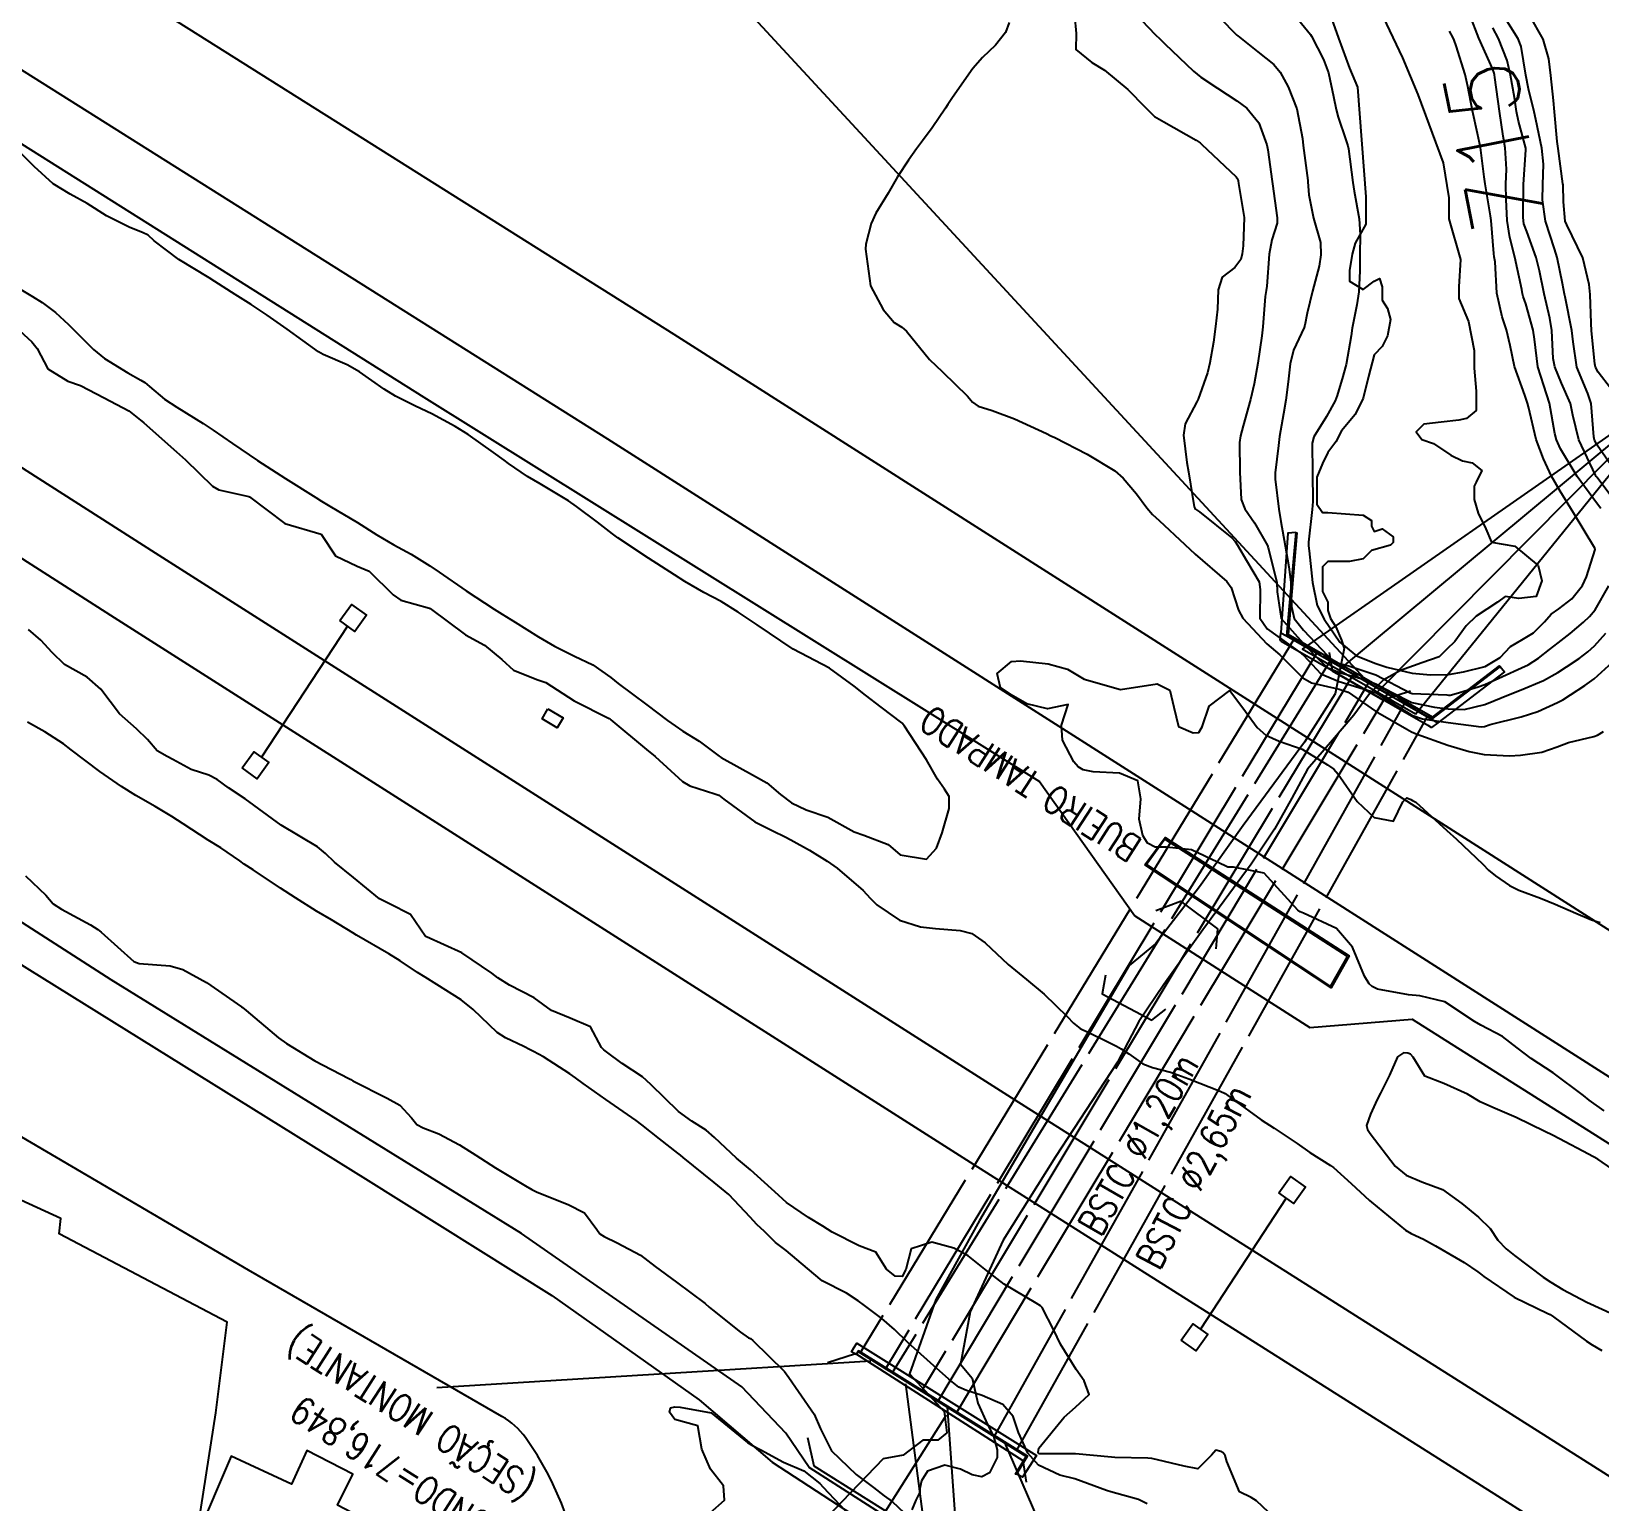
# Model space of a CAD drawing. Header units: metres. Extents: x 307586 to 320046, y 7427249 to 7434250.
# Drawn here: x 311718.4 to 311804.5, y 7432032.4 to 7432113.1 of the extents above; entities that cross this region are included whole.
import ezdxf
from ezdxf.enums import TextEntityAlignment as Align

# ---------------------------------------------------------------- set-up
doc = ezdxf.new("R2010")
doc.units = ezdxf.units.M
doc.header["$MEASUREMENT"] = 0
doc.linetypes.add('CONTINUO', pattern=[0])
doc.linetypes.add('TRACEJADO', pattern=[8.7, 8, -0.7])
for name, color, linetype in [('ALA', 45, 'Continuous'), ('Armario', 62, 'Continuous'), ('BUEIRO', 151, 'Continuous'), ('Cotas', 45, 'Continuous'), ('Curvas de Nivel 1m', 11, 'Continuous'), ('Curvas de Nivel 5m', 15, 'Continuous'), ('Divisa', 42, 'FENCELINE2'), ('Edificações', 30, 'Continuous'), ('Hidrografia', 140, 'Continuous'), ('Linha Férrea', 20, 'Continuous'), ('Pontes_Viadutos_Tubos', 190, 'Continuous'), ('Portico', 45, 'Continuous'), ('TEXTO', 45, 'Continuous'), ('Vias Primárias', 230, 'Continuous')]:
    doc.layers.add(name, color=color, linetype=linetype)
doc.styles.add('ROMANS', font='romans', dxfattribs={"height": 0.2})
doc.styles.add('Style-STANDARD', font='STANDARD.shx')
doc.linetypes.add('FENCELINE2', pattern='A,0.25,-0.1,[132,ltypeshp.shx,S=0.1,R=0,X=-0.1,Y=0],-0.1,1', length=1.45)

msp = doc.modelspace()

# ---------------------------------------------------------------- linework, layer by layer
at = {"layer": 'ALA', "linetype": 'CONTINUO'}
for points in [[(311763.684, 7432040.428, 717.002), (311763.431, 7432040.586, 717.128), (311763.563, 7432040.797, 719.12), (311763.723, 7432041.054, 719.12), (311773.598, 7432034.888, 719.084), (311772.821, 7432033.704, 719.033), (311772.485, 7432033.868, 719.075)], [(311772.485, 7432033.868, 719.075), (311773.102, 7432034.851, 719.118), (311763.816, 7432040.64, 719.121), (311763.684, 7432040.428, 717.002)]]:
    msp.add_polyline3d(points, dxfattribs=at)
at = {"layer": 'Armario'}
msp.add_lwpolyline([(311746.765, 7432075.895), (311747.593, 7432075.411), (311747.272, 7432074.862), (311746.445, 7432075.345)], close=True, dxfattribs=at)
at = {"layer": 'BUEIRO', "linetype": 'TRACEJADO', "flags": 128}
for points in [[(311787.749, 7432079.747), (311763.909, 7432040.523)], [(311789.017, 7432079.041), (311765.295, 7432039.655)], [(311789.761, 7432078.587), (311765.673, 7432039.422)], [(311791.029, 7432077.881), (311767.276, 7432038.42)], [(311768.165, 7432037.852), (311791.886, 7432077.414)], [(311769.194, 7432037.235), (311792.927, 7432076.816)], [(311771.27, 7432035.923), (311793.813, 7432076.209)], [(311772.503, 7432035.154), (311795.068, 7432075.48)]]:
    msp.add_lwpolyline(points, dxfattribs=at)
at = {"layer": 'BUEIRO', "linetype": 'CONTINUO'}
for points in [[(311787.842, 7432085.59, 715.443), (311787.388, 7432085.553, 715.443), (311787.01, 7432080.084, 717.74)], [(311787.842, 7432085.59, 715.443), (311787.319, 7432079.907, 717.653)], [(311787.842, 7432085.59, 715.443), (311787.882, 7432085.57, 714.463), (311787.404, 7432079.985, 714.861)], [(311786.98, 7432079.648, 0), (311787.01, 7432080.084, 717.74), (311787.319, 7432079.907, 717.653), (311795.278, 7432075.341, 717.653), (311795.627, 7432075.141, 717.74), (311795.288, 7432074.883, 717.74)], [(311795.278, 7432075.341, 717.653), (311795.333, 7432075.436, 714.862), (311787.404, 7432079.985, 714.861), (311787.319, 7432079.907, 717.653)], [(311787.749, 7432079.747, 714.799), (311787.491, 7432079.899, 714.992), (311787.367, 7432079.947, 716.617), (311787.629, 7432079.761, 716.816), (311788.948, 7432078.993, 716.81), (311789.062, 7432078.934, 716.619), (311789.188, 7432078.91, 715.02), (311789.017, 7432079.041, 714.815)], [(311786.98, 7432079.648, 0), (311787.028, 7432079.621, 717.74), (311795.083, 7432075, 717.74), (311795.288, 7432074.883, 717.74)], [(311789.761, 7432078.587, 714.799), (311789.503, 7432078.739, 714.992), (311789.379, 7432078.787, 716.617), (311789.641, 7432078.601, 716.816), (311790.96, 7432077.833, 716.81), (311791.074, 7432077.774, 716.619), (311791.2, 7432077.75, 715.02), (311791.029, 7432077.881, 714.815)], [(311799.061, 7432078.223, 715.557), (311795.278, 7432075.341, 717.653)], [(311795.333, 7432075.436, 714.862), (311799.016, 7432078.256, 714.848), (311799.061, 7432078.223, 715.557)], [(311799.061, 7432078.223, 715.557), (311799.299, 7432077.939, 715.556), (311795.627, 7432075.141, 717.74)], [(311791.825, 7432077.414, 714.799), (311791.566, 7432077.566, 714.992), (311791.442, 7432077.614, 716.617), (311791.704, 7432077.428, 716.816), (311793.023, 7432076.66, 716.81), (311793.137, 7432076.601, 716.619), (311793.263, 7432076.577, 715.02), (311793.093, 7432076.708, 714.815)], [(311793.836, 7432076.251, 714.799), (311793.578, 7432076.403, 714.992), (311793.454, 7432076.451, 716.617), (311793.716, 7432076.265, 716.816), (311795.035, 7432075.497, 716.81), (311795.149, 7432075.438, 716.619), (311795.275, 7432075.414, 715.02), (311795.104, 7432075.546, 714.815)], [(311772.485, 7432033.868, 719.075), (311772.434, 7432033.858, 716.497), (311773.029, 7432034.826, 716.416), (311763.81, 7432040.578, 716.416), (311763.684, 7432040.428, 717.002)], [(311763.909, 7432040.523, 716.849), (311763.836, 7432040.572, 716.993), (311763.857, 7432040.586, 718.193), (311764.01, 7432040.507, 718.349), (311765.112, 7432039.807, 718.393), (311765.481, 7432039.571, 718.191), (311765.483, 7432039.541, 717.025), (311765.295, 7432039.655, 716.875)], [(311765.673, 7432039.422, 716.881), (311765.52, 7432039.538, 716.962), (311765.64, 7432039.479, 718.222), (311765.928, 7432039.305, 718.42), (311767.12, 7432038.559, 718.411), (311767.532, 7432038.307, 717.982), (311767.417, 7432038.329, 717.004), (311767.276, 7432038.42, 716.894)]]:
    msp.add_polyline3d(points, dxfattribs=at)
for points in [[(311779.547, 7432067.334, 718.687), (311780.653, 7432068.829, 719.358), (311790.769, 7432062.335, 719.362), (311789.773, 7432060.575, 718.376)], [(311790.673, 7432062.3, 719.679), (311780.634, 7432068.743, 719.593), (311779.629, 7432067.356, 719.611), (311789.744, 7432060.647, 719.678)]]:
    msp.add_polyline3d(points, close=True, dxfattribs=at)
at = {"layer": 'Curvas de Nivel 1m', "flags": 128}
for points, elevation in [([(311778.665, 7432114.455), (311780.111, 7432112.948), (311780.377, 7432112.68), (311780.638, 7432112.42), (311782.206, 7432110.924), (311782.618, 7432110.596), (311783.524, 7432109.996), (311784.599, 7432109.29), (311785.144, 7432108.892), (311785.794, 7432108.091), (311786.234, 7432106.875), (311786.293, 7432106.597), (311786.537, 7432104.87), (311786.551, 7432104.739), (311786.811, 7432102.867), (311786.807, 7432102.58), (311786.511, 7432101.668), (311786.36, 7432100.872), (311786.239, 7432099.111), (311786.203, 7432098.874), (311786.15, 7432098.555), (311786.024, 7432096.876), (311785.969, 7432096.398), (311785.75, 7432094.88), (311785.548, 7432093.751), (311785.349, 7432092.886), (311784.949, 7432091.452), (311784.789, 7432090.894), (311784.744, 7432090.528), (311784.751, 7432088.894), (311784.838, 7432087.392), (311785.033, 7432086.89), (311785.558, 7432086.114), (311786.269, 7432084.871), (311786.311, 7432084.749), (311786.795, 7432082.865), (311786.812, 7432082.33), (311787.035, 7432080.862), (311788.243, 7432079.505), (311788.874, 7432078.84), (311789.56, 7432078.164), (311790.224, 7432077.892), (311791.479, 7432077.548), (311792.218, 7432077.279), (311793.127, 7432076.791), (311794.208, 7432076.252), (311795.439, 7432075.995), (311796.205, 7432075.91), (311797.074, 7432075.871), (311798.207, 7432076.134), (311799.605, 7432076.709), (311800.215, 7432076.953), (311801.442, 7432077.466), (311802.225, 7432077.894), (311802.703, 7432078.2), (311803.392, 7432078.668), (311803.87, 7432079.032), (311804.243, 7432079.363), (311804.848, 7432080.057)], 716), ([(311787.086, 7432114.866), (311788.644, 7432112.939), (311788.701, 7432112.849), (311789.358, 7432111.567), (311789.623, 7432110.835), (311789.905, 7432109.528), (311790.054, 7432108.828), (311790.162, 7432108.399), (311790.576, 7432107.155), (311790.688, 7432106.819), (311790.726, 7432106.664), (311790.959, 7432104.816), (311791.03, 7432104.331), (311791.306, 7432102.812), (311791.374, 7432101.951), (311791.343, 7432100.812), (311791.344, 7432099.958), (311791.299, 7432098.812), (311791.179, 7432098.1), (311790.929, 7432096.815), (311790.869, 7432096.395), (311790.588, 7432094.818), (311790.559, 7432094.691), (311790.423, 7432094.161), (311790.112, 7432093.12), (311789.992, 7432092.826), (311789.512, 7432091.951), (311788.827, 7432090.843), (311788.731, 7432090.491), (311788.751, 7432088.844), (311788.775, 7432087.281), (311788.736, 7432086.844), (311788.532, 7432085.063), (311788.537, 7432084.847), (311788.567, 7432084.588), (311788.746, 7432082.843), (311789.007, 7432081.575), (311789.391, 7432080.833), (311790.244, 7432079.569), (311791.163, 7432078.811), (311792.229, 7432078.389), (311792.828, 7432078.193), (311794.224, 7432077.864), (311795.224, 7432077.766), (311796.223, 7432077.793), (311797.042, 7432077.925), (311798.228, 7432078.233), (311799.048, 7432078.718), (311799.628, 7432079.323), (311800.248, 7432079.693), (311800.877, 7432080.071), (311801.493, 7432080.688), (311801.853, 7432081.098), (311802.27, 7432081.396), (311802.997, 7432081.951), (311803.58, 7432082.667), (311803.795, 7432083.16), (311804.265, 7432084.66), (311804.251, 7432084.723), (311803.086, 7432086.672), (311802.345, 7432087.849), (311801.868, 7432088.685), (311801.428, 7432089.628), (311801.022, 7432090.694), (311800.604, 7432092.494), (311800.561, 7432092.698), (311800.409, 7432093.133), (311799.837, 7432094.709), (311799.597, 7432095.865), (311799.407, 7432096.716), (311799.168, 7432097.428), (311798.875, 7432098.724), (311798.772, 7432100.453), (311798.728, 7432100.727), (311798.697, 7432100.919), (311798.552, 7432102.73), (311798.527, 7432102.974), (311798.223, 7432104.733), (311798.173, 7432105.118), (311797.967, 7432106.736), (311797.808, 7432107.511), (311797.532, 7432108.741), (311797.279, 7432110.078), (311797.126, 7432110.745), (311796.639, 7432112.315), (311796.519, 7432112.629), (311796.465, 7432112.753), (311796.279, 7432113.125)], 714), ([(311805.587, 7432088.641), (311804.379, 7432090.393), (311804.243, 7432090.661), (311804.202, 7432090.845), (311804.051, 7432092.664), (311803.864, 7432093.213), (311803.27, 7432094.672), (311803.067, 7432096.054), (311802.995, 7432096.675), (311802.619, 7432098.531), (311802.591, 7432098.679), (311802.482, 7432099.262), (311802.179, 7432100.683), (311802.029, 7432101.163), (311801.538, 7432102.69), (311801.377, 7432103.855), (311801.388, 7432104.692), (311801.431, 7432105.825), (311801.339, 7432106.692), (311801.015, 7432108.269), (311800.924, 7432108.697), (311800.612, 7432109.953), (311800.465, 7432110.702), (311800.213, 7432112.281), (311800.051, 7432112.709), (311798.917, 7432114.479)], 717), ([(311772.099, 7432113.597), (311771.889, 7432113.048), (311771.34, 7432112.349), (311770.629, 7432111.683), (311770.096, 7432111.068), (311768.988, 7432109.474), (311768.72, 7432109.088), (311768.591, 7432108.898), (311767.856, 7432107.821), (311767.33, 7432107.102), (311767.01, 7432106.664), (311766.562, 7432106.047), (311765.959, 7432105.119), (311765.442, 7432104.224), (311764.761, 7432103.136), (311764.517, 7432102.568), (311764.224, 7432101.425), (311764.194, 7432101.143), (311764.473, 7432099.14), (311765.172, 7432097.841), (311765.772, 7432097.12), (311766.197, 7432096.861), (311766.448, 7432096.641), (311767.714, 7432095.097), (311768.423, 7432094.405), (311769.797, 7432093.069), (311770.074, 7432092.739), (311770.398, 7432092.522), (311771.157, 7432092.291), (311772.391, 7432091.825), (311774.143, 7432091.022), (311774.381, 7432090.902), (311774.598, 7432090.798), (311776.366, 7432089.892), (311777.886, 7432088.975), (311778.349, 7432088.57), (311779.087, 7432087.705), (311779.655, 7432086.95), (311779.961, 7432086.578), (311780.326, 7432086.244), (311781.743, 7432084.926), (311782.305, 7432084.4), (311784.049, 7432082.902), (311784.28, 7432082.575), (311784.692, 7432081.319), (311784.92, 7432080.89), (311786.242, 7432079.473), (311786.954, 7432078.863), (311788.22, 7432077.604), (311788.697, 7432077.322), (311790.215, 7432076.978), (311790.705, 7432076.815), (311792.203, 7432075.78), (311793.928, 7432074.783), (311794.191, 7432074.643), (311794.432, 7432074.534), (311796.18, 7432073.908), (311797.352, 7432073.561), (311798.173, 7432073.394), (311799.565, 7432073.316), (311800.173, 7432073.349), (311801.35, 7432073.513), (311802.18, 7432073.811), (311802.805, 7432074.052), (311804.189, 7432074.384), (311804.391, 7432074.456), (311804.724, 7432074.652)], 718), ([(311775.683, 7432113.979), (311775.77, 7432113.003), (311775.749, 7432112.118), (311776.627, 7432111.407), (311777.326, 7432110.983), (311778.607, 7432109.925), (311779.563, 7432108.955), (311780.07, 7432108.43), (311780.585, 7432108.135), (311782.366, 7432107.131), (311782.574, 7432106.991), (311782.659, 7432106.919), (311784.555, 7432105.128), (311784.642, 7432104.987), (311784.666, 7432104.898), (311784.691, 7432104.758), (311784.989, 7432102.893), (311784.942, 7432101.328), (311784.884, 7432100.894), (311784.811, 7432100.582), (311784.491, 7432100.137), (311783.783, 7432099.608), (311783.577, 7432098.909), (311783.524, 7432097.847), (311783.428, 7432096.91), (311783.306, 7432096.05), (311783.111, 7432094.913), (311782.975, 7432094.364), (311782.47, 7432092.919), (311782.451, 7432092.871), (311782.401, 7432092.761), (311781.762, 7432091.554), (311781.657, 7432090.927), (311781.846, 7432089.44), (311781.935, 7432088.924), (311782.254, 7432087), (311782.293, 7432086.92), (311782.332, 7432086.877), (311782.535, 7432086.714), (311784.317, 7432085.293), (311784.508, 7432085.09), (311784.635, 7432084.895), (311785.13, 7432084.058), (311785.813, 7432082.877), (311785.867, 7432082.465), (311785.865, 7432080.876), (311786.254, 7432080.29), (311788.142, 7432078.943), (311788.233, 7432078.877), (311788.255, 7432078.85), (311789.203, 7432077.816), (311790.219, 7432077.395), (311792.192, 7432076.8), (311792.213, 7432076.791), (311792.239, 7432076.773), (311794.201, 7432075.554), (311794.783, 7432075.356), (311796.197, 7432075.158), (311798.01, 7432074.917), (311798.195, 7432074.936), (311798.513, 7432075.042), (311800.2, 7432075.456), (311801.131, 7432075.763), (311802.209, 7432076.243), (311802.495, 7432076.393), (311802.908, 7432076.673), (311803.707, 7432077.177), (311804.222, 7432077.548), (311805.42, 7432078.642)], 717), ([(311805.785, 7432092.639), (311804.429, 7432094.394), (311804.287, 7432094.661), (311804.248, 7432094.849), (311804.073, 7432096.664), (311804.042, 7432097.079), (311803.988, 7432098.665), (311803.946, 7432099.2), (311803.589, 7432100.669), (311802.706, 7432102.494), (311802.628, 7432102.679), (311802.539, 7432103.751), (311802.51, 7432104.68), (311802.504, 7432104.73), (311802.236, 7432106.683), (311802.188, 7432107.072), (311802.045, 7432108.685), (311801.978, 7432109.311), (311801.831, 7432110.688), (311801.721, 7432111.6), (311801.408, 7432112.692), (311800.663, 7432114.008)], 718), ([(311805.212, 7432087.518), (311804.353, 7432088.622), (311804.324, 7432088.66), (311804.28, 7432088.735), (311803.365, 7432090.67), (311803.047, 7432092.023), (311802.908, 7432092.675), (311802.42, 7432093.794), (311802.052, 7432094.684), (311801.972, 7432095.15), (311801.898, 7432096.686), (311801.78, 7432097.367), (311801.467, 7432098.69), (311801.22, 7432099.965), (311801.037, 7432100.695), (311800.517, 7432102.114), (311800.362, 7432102.543), (311800.335, 7432102.703), (311800.324, 7432102.905), (311800.333, 7432104.703), (311800.47, 7432106.6), (311800.465, 7432106.702), (311800.056, 7432108.177), (311799.955, 7432108.71), (311799.837, 7432109.479), (311799.614, 7432110.715), (311799.434, 7432111.521), (311798.965, 7432112.725), (311798.652, 7432113.316)], 716), ([(311716.527, 7432099.709), (311718.462, 7432098.552), (311718.998, 7432098.222), (311719.723, 7432097.671), (311720.443, 7432097.004), (311721.805, 7432095.646), (311722.418, 7432095.15), (311723.685, 7432094.352), (311724.406, 7432093.96), (311724.623, 7432093.834), (311724.882, 7432093.613), (311725.704, 7432092.908), (311726.392, 7432092.474), (311727.827, 7432091.576), (311728.377, 7432091.201), (311729.44, 7432090.481), (311730.358, 7432089.849), (311730.812, 7432089.535), (311732.343, 7432088.551), (311734.015, 7432087.503), (311734.33, 7432087.303), (311734.781, 7432087.038), (311736.313, 7432086.128), (311737.368, 7432085.459), (311738.298, 7432084.915), (311739.258, 7432084.401), (311740.286, 7432083.763), (311740.782, 7432083.415), (311742.273, 7432082.383), (311743.818, 7432081.384), (311744.259, 7432081.101), (311744.964, 7432080.658), (311746.241, 7432079.861), (311747.115, 7432079.341), (311748.228, 7432078.792), (311749.22, 7432078.312), (311750.216, 7432077.624), (311750.625, 7432077.296), (311752.196, 7432076.128), (311753.325, 7432075.269), (311754.177, 7432074.679), (311755.059, 7432074.134), (311756.164, 7432073.308), (311756.273, 7432073.229), (311758.153, 7432072.18), (311758.779, 7432071.831), (311759.538, 7432071.189), (311760.136, 7432070.744), (311760.942, 7432070.361), (311762.125, 7432069.954), (311763.575, 7432069.145), (311764.111, 7432068.968), (311765.441, 7432068.455), (311766.101, 7432067.891), (311767.551, 7432067.643), (311768.105, 7432068.253), (311768.416, 7432069.085), (311768.789, 7432070.425), (311768.791, 7432071.08), (311768.547, 7432071.484), (311768.152, 7432072.039), (311767.546, 7432073.096), (311766.341, 7432074.958), (311766.222, 7432075.11), (311766.193, 7432075.141), (311765.067, 7432075.993), (311764.208, 7432076.644), (311763.577, 7432077.146), (311762.223, 7432078.137), (311760.233, 7432079.18), (311758.252, 7432080.514), (311757.214, 7432081.22), (311756.269, 7432081.788), (311755.324, 7432082.295), (311754.279, 7432082.904), (311753.712, 7432083.266), (311752.292, 7432084.178), (311750.594, 7432085.297), (311750.306, 7432085.505), (311749.479, 7432086.149), (311748.328, 7432087.023), (311747.89, 7432087.334), (311746.342, 7432088.253), (311745.639, 7432088.654), (311744.601, 7432089.376), (311744.356, 7432089.568), (311743.771, 7432089.976), (311742.376, 7432090.961), (311741.671, 7432091.407), (311740.39, 7432092.103), (311739.492, 7432092.531), (311738.399, 7432093.071), (311737.768, 7432093.456), (311736.412, 7432094.408), (311735.734, 7432094.798), (311734.421, 7432095.355), (311734.162, 7432095.503), (311732.441, 7432096.752), (311731.346, 7432097.531), (311730.459, 7432098.116), (311729.579, 7432098.668), (311728.471, 7432099.38), (311728.158, 7432099.573), (311726.488, 7432100.574), (311725.137, 7432101.61), (311724.802, 7432101.912), (311724.507, 7432102.073), (311723.804, 7432102.333), (311722.516, 7432102.982), (311721.456, 7432103.651), (311720.528, 7432104.175), (311719.59, 7432104.731), (311718.543, 7432105.69), (311716.572, 7432107.672)], 718), ([(311716.618, 7432097.708), (311718.429, 7432096.065), (311718.722, 7432095.686), (311719.304, 7432094.569), (311720.405, 7432093.904), (311721.094, 7432093.653), (311722.396, 7432092.979), (311723.741, 7432092.275), (311724.384, 7432091.754), (311724.463, 7432091.699), (311724.578, 7432091.617), (311726.359, 7432090.026), (311726.863, 7432089.585), (311728.338, 7432088.128), (311728.697, 7432087.925), (311730.333, 7432087.556), (311730.375, 7432087.54), (311732.311, 7432086.088), (311734.303, 7432085.5), (311735.103, 7432084.3), (311736.286, 7432083.734), (311736.944, 7432083.463), (311738.27, 7432082.161), (311738.692, 7432081.868), (311740.263, 7432081.435), (311740.293, 7432081.42), (311742.242, 7432079.974), (311743.275, 7432079.39), (311744.225, 7432078.606), (311744.873, 7432078.023), (311746.214, 7432077.496), (311746.64, 7432077.346), (311748.198, 7432076.348), (311750.119, 7432075.366), (311750.183, 7432075.327), (311750.213, 7432075.3), (311752.167, 7432073.676), (311752.651, 7432073.275), (311754.15, 7432071.919), (311754.562, 7432071.668), (311755.937, 7432071.233), (311756.142, 7432071.162), (311756.419, 7432070.947), (311758.12, 7432069.702), (311759.11, 7432069.195), (311759.799, 7432068.873), (311760.108, 7432068.699), (311761.133, 7432068.139), (311762.097, 7432067.526), (311762.647, 7432067.154), (311764.081, 7432065.92), (311764.45, 7432065.508), (311764.826, 7432065.129), (311766.061, 7432064.288), (311767.23, 7432063.923), (311768.054, 7432063.831), (311769.395, 7432063.728), (311770.05, 7432063.561), (311770.776, 7432063.053), (311772.031, 7432061.856), (311773.038, 7432061.03), (311774.011, 7432060.236), (311775.278, 7432059.001), (311775.621, 7432058.628), (311775.986, 7432058.342), (311777.188, 7432057.77), (311777.977, 7432057.367), (311778.241, 7432057.231), (311778.671, 7432056.96), (311779.425, 7432056.405), (311779.965, 7432056.193), (311780.956, 7432055.937), (311781.96, 7432055.584), (311783.687, 7432054.903), (311783.951, 7432054.777), (311784.371, 7432054.47), (311785.93, 7432053.317), (311786.652, 7432052.863), (311787.915, 7432052.032), (311788.598, 7432051.528), (311789.74, 7432050.822), (311789.901, 7432050.712), (311790.867, 7432049.831), (311791.874, 7432048.897), (311791.982, 7432048.799), (311793.858, 7432047.273), (311794.165, 7432047.085), (311794.852, 7432046.765), (311795.5, 7432046.406), (311795.848, 7432046.209), (311797.08, 7432045.498), (311797.835, 7432044.975), (311797.975, 7432044.869), (311798.157, 7432044.725), (311799.816, 7432043.586), (311801.676, 7432042.681), (311801.802, 7432042.626), (311801.979, 7432042.5), (311803.788, 7432041.169), (311804.106, 7432040.975), (311804.638, 7432040.647)], 719), ([(311787.302, 7432030.854), (311785.678, 7432032.406), (311785.387, 7432032.581), (311784.733, 7432032.884), (311784.053, 7432034.55), (311783.96, 7432034.896), (311783.843, 7432035.027), (311783.715, 7432035.109), (311783.439, 7432035.18), (311783.211, 7432034.905), (311782.459, 7432034.155), (311781.704, 7432034.308), (311779.928, 7432034.72), (311779.71, 7432034.736), (311777.889, 7432034.788), (311777.71, 7432034.8), (311775.729, 7432034.974), (311775.713, 7432034.974), (311773.746, 7432034.986), (311773.713, 7432035.001), (311773.694, 7432035.02), (311773.685, 7432035.049), (311773.716, 7432035.297), (311775.105, 7432036.999), (311775.738, 7432037.548), (311776.485, 7432038.243), (311776.212, 7432038.985), (311775.762, 7432039.614), (311774.918, 7432041.003), (311774.55, 7432041.768), (311773.899, 7432043.019), (311773.804, 7432043.118), (311773.578, 7432043.251), (311771.822, 7432044.295), (311770.849, 7432045.05), (311769.841, 7432045.86), (311769.055, 7432046.281), (311767.848, 7432046.607), (311766.704, 7432046.241), (311766.408, 7432045.104), (311766.213, 7432044.72), (311765.827, 7432044.738), (311765.346, 7432045.117), (311764.777, 7432046.06), (311763.846, 7432046.407), (311762.369, 7432047.155), (311761.856, 7432047.483), (311761.073, 7432047.956), (311759.869, 7432048.793), (311759.656, 7432048.969), (311759.432, 7432049.187), (311757.894, 7432050.588), (311757.12, 7432051.218), (311755.914, 7432052.363), (311755.444, 7432052.763), (311754.672, 7432053.249), (311753.931, 7432053.784), (311752.409, 7432055.275), (311751.957, 7432055.681), (311750.837, 7432056.418), (311749.971, 7432057.07), (311749.837, 7432057.168), (311749.708, 7432057.304), (311749.097, 7432058.427), (311747.989, 7432058.903), (311746.963, 7432059.34), (311746.003, 7432060.025), (311744.654, 7432060.73), (311744.019, 7432061.132), (311743.684, 7432061.383), (311742.034, 7432062.49), (311740.09, 7432063.372), (311740.043, 7432063.4), (311739.225, 7432064.603), (311738.06, 7432065.182), (311737.507, 7432065.456), (311736.08, 7432066.639), (311735.036, 7432067.486), (311734.552, 7432067.947), (311734.101, 7432068.321), (311732.113, 7432069.52), (311730.134, 7432070.951), (311729.226, 7432071.554), (311728.599, 7432072.015), (311728.15, 7432072.259), (311727.168, 7432072.564), (311726.158, 7432073.118), (311725.85, 7432073.285), (311725.299, 7432073.603), (311724.768, 7432074.21), (311724.175, 7432074.794), (311723.234, 7432075.629), (311722.203, 7432076.985), (311721.466, 7432077.647), (311720.22, 7432078.336), (311719.548, 7432078.992), (311718.923, 7432079.68), (311718.241, 7432080.255)], 719), ([(311804.772, 7432053.816), (311803.949, 7432054.404), (311803.621, 7432054.663), (311801.965, 7432055.905), (311800.756, 7432056.692), (311799.979, 7432057.28), (311799.176, 7432057.903), (311797.991, 7432058.518), (311797.649, 7432058.733), (311796.009, 7432059.811), (311794.65, 7432060.134), (311794.014, 7432060.185), (311792.319, 7432060.497), (311792.021, 7432060.648), (311791.853, 7432060.802), (311791.606, 7432061.226), (311790.954, 7432062.811), (311790.058, 7432063.831), (311788.245, 7432064.673), (311788.072, 7432064.758), (311787.939, 7432064.851), (311786.093, 7432066.87), (311784.404, 7432067.203), (311784.096, 7432067.199), (311783.529, 7432067.475), (311782.105, 7432068.155), (311780.739, 7432068.301), (311780.107, 7432068.31), (311779.693, 7432068.531), (311779.437, 7432068.95), (311779.238, 7432069.842), (311779.328, 7432070.952), (311779.152, 7432071.954), (311778.157, 7432072.368), (311776.695, 7432072.447), (311776.158, 7432072.543), (311775.881, 7432072.715), (311775.647, 7432072.998), (311775.011, 7432074.177), (311774.968, 7432075.008), (311775.337, 7432076.135), (311774.202, 7432075.907), (311773.057, 7432076.179), (311772.209, 7432076.672), (311771.617, 7432077.046), (311771.435, 7432077.834), (311772.228, 7432078.507), (311772.717, 7432078.546), (311774.227, 7432078.38), (311775.292, 7432078.073), (311776.218, 7432077.529), (311778.213, 7432076.97), (311780.216, 7432077.275), (311780.915, 7432076.933), (311781.133, 7432076.001), (311781.392, 7432074.928), (311782.188, 7432074.585), (311782.499, 7432074.607), (311782.695, 7432074.915), (311783.074, 7432076.042), (311784.213, 7432076.9), (311785.073, 7432075.759), (311785.713, 7432074.877), (311786.187, 7432074.455), (311786.915, 7432074.129), (311788.175, 7432073.682), (311789.581, 7432072.829), (311789.919, 7432072.582), (311790.158, 7432072.306), (311791.2, 7432070.809), (311792.13, 7432069.94), (311793.192, 7432069.725), (311793.71, 7432070.784), (311793.923, 7432071.004), (311794.144, 7432070.92), (311794.238, 7432070.873), (311794.42, 7432070.776), (311796.12, 7432069.221), (311796.662, 7432068.745), (311798.099, 7432067.374), (311798.418, 7432067.047), (311798.789, 7432066.72), (311799.571, 7432066.191), (311800.085, 7432065.936), (311801.267, 7432065.502), (311802.078, 7432065.181), (311803.205, 7432064.669), (311804.068, 7432064.312), (311804.553, 7432064.165)], 719), ([(311779.676, 7432032.24), (311779.194, 7432032.464), (311777.682, 7432032.888), (311777.442, 7432032.972), (311775.692, 7432033.611), (311774.881, 7432033.816), (311773.703, 7432034.357), (311773.109, 7432035.026), (311772.607, 7432036.148), (311772.312, 7432037.034), (311771.739, 7432037.696), (311770.608, 7432038.188), (311769.747, 7432038.456), (311769.326, 7432038.644), (311768.787, 7432039.074), (311767.766, 7432039.981), (311766.519, 7432041.103), (311765.79, 7432041.806), (311765.092, 7432042.417), (311764.143, 7432043.135), (311763.807, 7432043.392), (311763.154, 7432043.805), (311761.823, 7432044.487), (311761.016, 7432045.168), (311759.843, 7432046.157), (311759.254, 7432046.596), (311758.65, 7432047.198), (311758.238, 7432047.586), (311757.861, 7432047.978), (311756.695, 7432049.222), (311755.883, 7432049.877), (311754.186, 7432051.256), (311754.034, 7432051.387), (311753.905, 7432051.489), (311752.896, 7432052.287), (311751.921, 7432053.046), (311751.61, 7432053.283), (311749.94, 7432054.443), (311748.696, 7432055.319), (311748.271, 7432055.64), (311747.958, 7432055.856), (311746.521, 7432056.791), (311745.97, 7432057.082), (311745.791, 7432057.173), (311745.443, 7432057.358), (311744.43, 7432057.826), (311743.98, 7432058.13), (311742.655, 7432059.393), (311742.001, 7432059.911), (311740.665, 7432060.762), (311740.019, 7432061.154), (311739.609, 7432061.426), (311738.653, 7432062.064), (311738.033, 7432062.446), (311736.25, 7432063.468), (311736.044, 7432063.594), (311734.875, 7432064.311), (311734.056, 7432064.796), (311732.901, 7432065.512), (311732.071, 7432066.059), (311730.571, 7432067.049), (311730.09, 7432067.366), (311729.846, 7432067.544), (311728.806, 7432068.266), (311728.104, 7432068.695), (311726.731, 7432069.584), (311726.119, 7432069.99), (311725.195, 7432070.536), (311724.136, 7432071.133), (311723.341, 7432071.628), (311722.151, 7432072.468), (311720.59, 7432073.656), (311720.166, 7432073.979), (311719.13, 7432074.633), (311718.178, 7432075.162)], 718), ([(311718.078, 7432066.727), (311719.194, 7432065.673), (311719.588, 7432065.197), (311720.055, 7432064.901), (311721.653, 7432064.038), (311722.044, 7432063.787), (311722.237, 7432063.638), (311724.027, 7432062.025), (311724.322, 7432061.911), (311726.025, 7432061.782), (311726.706, 7432061.583), (311728.012, 7432060.871), (311729.929, 7432059.541), (311729.966, 7432059.513), (311729.992, 7432059.489), (311730.19, 7432059.339), (311731.976, 7432057.839), (311732.403, 7432057.516), (311733.959, 7432056.566), (311735.822, 7432055.594), (311735.944, 7432055.534), (311736.048, 7432055.469), (311737.934, 7432054.517), (311738.63, 7432054.139), (311739.275, 7432053.43), (311739.563, 7432053.069), (311739.918, 7432052.888), (311740.771, 7432052.555), (311741.908, 7432051.956), (311742.795, 7432051.391), (311743.893, 7432050.688), (311745.539, 7432049.694), (311745.875, 7432049.501), (311746.18, 7432049.347), (311747.866, 7432048.674), (311748.768, 7432048.222), (311749.456, 7432047.306), (311749.618, 7432047.071), (311749.849, 7432046.922), (311750.574, 7432046.564), (311751.839, 7432045.892), (311752.656, 7432045.272), (311753.82, 7432044.415), (311755.394, 7432043.236), (311755.613, 7432043.045), (311755.799, 7432042.888), (311757.342, 7432041.66), (311757.784, 7432041.36), (311757.886, 7432041.31), (311758.02, 7432041.206), (311759.758, 7432039.505), (311759.994, 7432039.178), (311760.522, 7432038.395), (311761.382, 7432037.164), (311761.725, 7432036.356), (311762.331, 7432035.154), (311763.693, 7432033.839), (311764.637, 7432033.126), (311765.228, 7432032.667), (311765.675, 7432032.362), (311767.009, 7432031.097)], 718), ([(311805.182, 7432050.641), (311804.413, 7432051.157), (311803.911, 7432051.435), (311802.309, 7432052.286), (311801.921, 7432052.478), (311801.508, 7432052.684), (311799.934, 7432053.447), (311798.652, 7432054.009), (311797.947, 7432054.313), (311797.257, 7432054.737), (311795.959, 7432055.328), (311794.921, 7432055.724), (311794.276, 7432056.775), (311794.124, 7432056.927), (311793.975, 7432056.984), (311793.753, 7432057.005), (311793.42, 7432056.786), (311792.971, 7432055.782), (311792.481, 7432054.795), (311792.301, 7432054.443), (311791.935, 7432053.634), (311791.708, 7432053.021), (311791.774, 7432052.801), (311791.921, 7432052.58), (311793.286, 7432050.786), (311793.896, 7432050.29), (311794.745, 7432049.912), (311795.884, 7432049.507), (311796.946, 7432048.739), (311797.865, 7432047.982), (311798.497, 7432047.359), (311798.926, 7432046.714), (311799.379, 7432046.238), (311799.845, 7432045.872), (311801.419, 7432044.684), (311801.829, 7432044.401), (311802.495, 7432044.002), (311803.813, 7432043.311), (311805.292, 7432042.638)], 718), ([(311755.668, 7432031.732), (311756.461, 7432032.436), (311756.406, 7432033.223), (311755.696, 7432034.132), (311755.21, 7432035.238), (311754.999, 7432036.514), (311753.729, 7432036.858), (311753.433, 7432037.263), (311753.492, 7432037.506), (311753.736, 7432037.561), (311754.021, 7432037.541), (311755.733, 7432037.23), (311757.717, 7432035.606), (311757.963, 7432035.454), (311758.453, 7432035.199), (311759.703, 7432034.516), (311760.824, 7432034.041), (311761.686, 7432033.344), (311761.88, 7432033.158), (311763.664, 7432031.25)], 719)]:
    msp.add_lwpolyline(points, dxfattribs=dict(at, elevation=elevation))
at = {"layer": 'Curvas de Nivel 5m', "elevation": 715, "flags": 128}
for points in [[(311782.672, 7432114.873), (311784.601, 7432112.9), (311784.643, 7432112.865), (311785.744, 7432111.994), (311786.627, 7432111.294), (311786.979, 7432110.866), (311787.411, 7432110.062), (311787.887, 7432108.857), (311788.199, 7432107.231), (311788.242, 7432106.853), (311788.485, 7432104.919), (311788.491, 7432104.851), (311788.542, 7432104.136), (311788.798, 7432102.846), (311789.184, 7432101.514), (311789.215, 7432100.839), (311789.113, 7432100.222), (311788.757, 7432098.846), (311788.461, 7432097.637), (311788.33, 7432096.975), (311788.284, 7432096.852), (311787.696, 7432095.602), (311787.527, 7432094.859), (311787.417, 7432093.861), (311787.28, 7432092.861), (311787.15, 7432092.107), (311786.942, 7432090.864), (311786.878, 7432090.362), (311786.699, 7432088.867), (311786.706, 7432088.51), (311786.903, 7432086.864), (311787.002, 7432086.188), (311787.253, 7432084.861), (311787.452, 7432083.702), (311787.567, 7432082.857), (311787.603, 7432081.523), (311787.734, 7432080.855), (311788.254, 7432080.223), (311789.58, 7432078.83), (311789.92, 7432078.515), (311790.229, 7432078.39), (311790.794, 7432078.247), (311792.223, 7432077.765), (311794.119, 7432076.781), (311794.213, 7432076.748), (311796.128, 7432076.668), (311796.212, 7432076.658), (311796.301, 7432076.66), (311796.633, 7432076.746), (311797.849, 7432077.102), (311798.218, 7432077.232), (311799.185, 7432077.678), (311800.227, 7432078.152), (311800.599, 7432078.326), (311801.163, 7432078.691), (311801.771, 7432079.153), (311802.246, 7432079.523), (311802.892, 7432080.035), (311803.624, 7432080.666), (311803.954, 7432080.976), (311804.27, 7432081.34), (311805.019, 7432082.649)], [(311804.58, 7432086.901), (311804.338, 7432087.217), (311803.278, 7432088.671), (311802.375, 7432090.182), (311802.143, 7432090.682), (311802.054, 7432091.016), (311801.758, 7432092.686), (311801.452, 7432093.655), (311801.126, 7432094.693), (311800.931, 7432096.212), (311800.87, 7432096.696), (311800.467, 7432098.14), (311800.317, 7432098.548), (311800.275, 7432098.703), (311800.244, 7432098.936), (311799.856, 7432100.71), (311799.582, 7432101.782), (311799.443, 7432102.716), (311799.376, 7432103.882), (311799.371, 7432104.718), (311799.396, 7432105.553), (311799.325, 7432106.719), (311799.221, 7432107.362), (311799.018, 7432108.724), (311798.769, 7432110.579), (311798.745, 7432110.728), (311798.721, 7432110.826), (311798.626, 7432111.067), (311797.89, 7432112.738), (311797.39, 7432114.014)]]:
    msp.add_lwpolyline(points, dxfattribs=at)
at = {"layer": 'Divisa'}
for points in [[(311559.732, 7432213.604), (311591.325, 7432188.886), (311620.322, 7432169.162), (311634.748, 7432160.599), (311664.351, 7432141.331), (311700.183, 7432118.076), (311739.953, 7432093.025), (311773.759, 7432071.917), (311778.994, 7432064.527), (311788.61, 7432058.394), (311794.23, 7432058.857), (311844.778, 7432026.879), (311893.876, 7431996.178), (311936.055, 7431972.588)], [(311858.667, 7431974.044), (311827.601, 7431993.812), (311800.584, 7432010.546), (311785.212, 7432020.975), (311774.184, 7432027.338), (311773.311, 7432027.852), (311771.43, 7432027.617), (311761.112, 7432034.227), (311759.834, 7432036.11), (311757.405, 7432038.662), (311745.31, 7432047.078), (311722.787, 7432061.011), (311704.365, 7432072.852), (311677.797, 7432089.423), (311651.111, 7432106.436), (311613.085, 7432130.96), (311577.755, 7432154.995), (311547.666, 7432175.2)]]:
    msp.add_lwpolyline(points, dxfattribs=at)
at = {"layer": 'Edificações'}
msp.add_lwpolyline([(311703.795, 7432021.184), (311732.352, 7432017.044), (311742.347, 7432015.504), (311743.805, 7432018.265), (311741.119, 7432018.956), (311745.037, 7432027.022), (311735.209, 7432032.167), (311736.053, 7432033.855), (311733.521, 7432035.158), (311732.677, 7432033.318), (311729.377, 7432034.852), (311727.459, 7432030.403), (311728.533, 7432037.229), (311729.147, 7432042.214), (311719.93, 7432047.056), (311720.007, 7432047.899), (311715.173, 7432050.123)], dxfattribs=at)
at = {"layer": 'Hidrografia'}
for points in [[(311789.582, 7432114.38), (311790.18, 7432112.736), (311790.778, 7432111.093), (311791.226, 7432110.047), (311791.681, 7432104.018), (311791.681, 7432103.42), (311791.681, 7432102.524), (311791.083, 7432101.478), (311790.933, 7432100.88), (311790.784, 7432099.984), (311790.784, 7432099.386), (311791.531, 7432098.938), (311792.129, 7432099.386), (311792.428, 7432099.536), (311792.578, 7432099.087), (311792.578, 7432098.34), (311792.876, 7432097.892), (311793.026, 7432097.295), (311792.876, 7432096.398), (311792.578, 7432095.801), (311792.129, 7432095.352), (311791.83, 7432094.157), (311791.531, 7432092.962), (311791.083, 7432092.066), (311790.335, 7432091.169), (311790.036, 7432090.572), (311789.588, 7432089.974), (311789.289, 7432089.376), (311788.99, 7432088.629), (311788.99, 7432088.032), (311788.99, 7432087.434), (311788.99, 7432087.135), (311789.289, 7432086.687), (311789.588, 7432086.687), (311791.531, 7432086.538), (311791.98, 7432086.239), (311791.98, 7432085.94), (311792.129, 7432085.641), (311792.578, 7432085.791), (311793.175, 7432085.343), (311793.175, 7432085.044), (311793.026, 7432084.894), (311791.98, 7432084.596), (311791.531, 7432084.147), (311790.784, 7432083.998), (311790.186, 7432083.998), (311789.588, 7432083.998), (311789.289, 7432083.699), (311789.289, 7432083.102), (311789.289, 7432082.355), (311789.439, 7432082.056), (311789.588, 7432081.757), (311789.588, 7432081.309), (311789.738, 7432080.861), (311790.036, 7432080.412), (311790.335, 7432079.665), (311790.485, 7432079.217), (311789.998, 7432076.718), (311788.313, 7432074.071), (311784.942, 7432069.499), (311782.534, 7432066.13), (311780.126, 7432063.001), (311778.682, 7432061.798), (311770.471, 7432047.795), (311768.063, 7432043.464), (311766.619, 7432039.372), (311768.523, 7432037.302), (311768.66, 7432036.139), (311768.18, 7432035.728), (311767.358, 7432035.728), (311766.263, 7432034.906), (311765.167, 7432034.701), (311761.563, 7432030.95)], [(311792.624, 7432113.894), (311793.688, 7432111.662), (311794.539, 7432109.642), (311795.924, 7432105.892), (311796.243, 7432103.978), (311796.243, 7432102.808), (311796.881, 7432100.576), (311796.775, 7432099.087), (311796.775, 7432098.449), (311797.307, 7432097.173), (311797.626, 7432095.579), (311797.626, 7432094.622), (311797.732, 7432093.346), (311797.732, 7432092.283), (311797.201, 7432091.857), (311796.775, 7432091.751), (311795.818, 7432091.645), (311794.86, 7432091.538), (311794.435, 7432091.113), (311794.754, 7432090.688), (311795.392, 7432090.475), (311796.349, 7432089.837), (311796.988, 7432089.518), (311797.52, 7432089.412), (311798.051, 7432088.987), (311797.732, 7432088.349), (311797.626, 7432088.136), (311797.626, 7432087.392), (311797.839, 7432086.648), (311798.264, 7432085.797), (311798.583, 7432085.053), (311799.222, 7432084.947), (311799.86, 7432084.84), (311801.136, 7432083.777), (311801.349, 7432082.927), (311801.03, 7432082.076), (311800.072, 7432081.97), (311799.328, 7432082.076), (311798.902, 7432081.757), (311797.727, 7432080.985), (311797.195, 7432080.453), (311796.557, 7432079.602), (311796.131, 7432079.177), (311795.706, 7432078.752), (311794.749, 7432078.433), (311793.579, 7432078.008), (311792.621, 7432077.476), (311791.876, 7432076.732), (311791.026, 7432075.562), (311789.855, 7432074.18), (311788.473, 7432072.585), (311787.622, 7432070.99), (311786.664, 7432069.289), (311785.388, 7432067.376), (311783.899, 7432065.355), (311782.728, 7432063.761), (311780.593, 7432060.751), (311779.21, 7432058.731), (311778.04, 7432056.498), (311776.657, 7432054.372), (311774.636, 7432051.288), (311771.764, 7432046.716), (311769.955, 7432042.783), (311769.424, 7432039.912), (311770.052, 7432039.14), (311770.371, 7432037.758), (311770.903, 7432036.588), (311771.222, 7432035.95), (311771.435, 7432035.206), (311771.435, 7432034.781), (311771.009, 7432033.93), (311770.584, 7432033.717), (311770.052, 7432033.824), (311769.414, 7432034.143), (311768.563, 7432034.355), (311767.605, 7432034.036), (311767.286, 7432033.505), (311767.18, 7432033.08), (311767.18, 7432032.867), (311766.967, 7432032.442), (311766.754, 7432031.91)]]:
    msp.add_lwpolyline(points, dxfattribs=at)
at = {"layer": 'Linha Férrea'}
for points in [[(311568.474, 7432190.202), (311586.38, 7432176.392), (311605.787, 7432162.298), (311634.167, 7432143.025), (311674.676, 7432116.776), (311725.201, 7432084.464), (311772.394, 7432054.419), (311824.886, 7432021.195), (311879.226, 7431986.434)], [(311567.295, 7432186.756), (311584.996, 7432172.828), (311604.343, 7432158.353), (311631.845, 7432139.525), (311672.402, 7432113.245), (311722.942, 7432080.923), (311770.143, 7432050.873), (311822.631, 7432017.651), (311877.023, 7431982.857)]]:
    msp.add_lwpolyline(points, dxfattribs=at)
at = {"layer": 'Pontes_Viadutos_Tubos'}
for points in [[(311789.657, 7432079.001), (311789.826, 7432077.991), (311792.606, 7432076.391), (311794.123, 7432076.896)], [(311780.148, 7432064.825), (311781.499, 7432065.331), (311783.526, 7432063.812), (311783.441, 7432062.715)], [(311777.377, 7432061.269), (311777.207, 7432060.249), (311779.928, 7432058.804), (311780.693, 7432059.399)], [(311762.11, 7432039.988), (311763.644, 7432040.499), (311772.847, 7432034.623), (311773.017, 7432033.43)], [(311761.022, 7432035.869), (311761.365, 7432034.325), (311770.374, 7432028.665), (311772.176, 7432029.437)]]:
    msp.add_lwpolyline(points, dxfattribs=at)
at = {"layer": 'Portico'}
for points in [[(311735.337, 7432080.746), (311735.981, 7432081.639), (311736.808, 7432081.044), (311736.164, 7432080.15)], [(311729.972, 7432072.653), (311730.616, 7432073.546), (311731.443, 7432072.951), (311730.799, 7432072.057)], [(311786.896, 7432049.323), (311787.54, 7432050.217), (311788.366, 7432049.621), (311787.722, 7432048.727)], [(311781.531, 7432041.23), (311782.175, 7432042.124), (311783.002, 7432041.528), (311782.358, 7432040.635)]]:
    msp.add_lwpolyline(points, close=True, dxfattribs=at)
for points in [[(311735.75, 7432080.448), (311731.03, 7432073.249)], [(311787.309, 7432049.025), (311782.589, 7432041.826)]]:
    msp.add_lwpolyline(points, dxfattribs=at)
at = {"layer": 'TEXTO'}
for p, q in [((311720.054, 7432155.017), (311791.607, 7432077.574)), ((311809.087, 7432093.749), (311788.185, 7432079.178)), ((311794.409, 7432075.617), (311809.087, 7432093.749)), ((311794.409, 7432075.617), (311788.185, 7432079.178)), ((311764.497, 7432040.078), (311740.66, 7432038.614)), ((311766.39, 7432038.831), (311771.346, 7432000.943)), ((311661.519, 7431868.471), (311768.659, 7432037.123)), ((311768.686, 7432037.553, 716.88), (311771.346, 7432000.943)), ((311771.84, 7432035.602, 716.264), (311783.15, 7432009.478))]:
    msp.add_line(p, q, dxfattribs=at)
msp.add_lwpolyline([(311792.307, 7432076.819), (311809.087, 7432093.749), (311790.184, 7432078.034)], dxfattribs=at)
at = {"layer": 'Vias Primárias'}
for points in [[(311566.636, 7432223.377), (311579.049, 7432212.783), (311591.999, 7432202.549), (311600.792, 7432196.057), (311617.981, 7432184.115), (311632.894, 7432174.279), (311651.135, 7432162.153), (311664.84, 7432153.224), (311681.66, 7432142.412), (311715.368, 7432120.619), (311753.676, 7432096.482), (311789.054, 7432073.941), (311821.661, 7432053.148), (311822.85, 7432052.393)], [(311574.732, 7432207.527), (311587.87, 7432197.144), (311596.832, 7432190.528), (311614.169, 7432178.484), (311629.14, 7432168.61), (311647.397, 7432156.473), (311661.145, 7432147.515), (311677.976, 7432136.697), (311711.71, 7432114.887), (311750.036, 7432090.738), (311785.4, 7432068.206), (311818.011, 7432047.411), (311851.245, 7432026.318), (311898.126, 7431997.682), (311932.179, 7431978.417)], [(311550.831, 7432170.275), (311578.433, 7432152.476), (311584.391, 7432148.094), (311587.089, 7432146.072), (311592.175, 7432142.451), (311623.22, 7432122.084), (311659.553, 7432098.578), (311688.126, 7432080.579), (311708.162, 7432067.859), (311736.74, 7432050.081), (311746.97, 7432043.677), (311755.064, 7432037.946), (311759.076, 7432034.522), (311776.605, 7432023.095), (311792.373, 7432013.259), (311818.823, 7431996.445), (311843.101, 7431981.181)]]:
    msp.add_lwpolyline(points, dxfattribs=at)
msp.add_lwpolyline([(311680.136, 7431962.554), (311702.191, 7431959.328), (311707.498, 7431958.699, 0.174094), (311715.657, 7431960.581, 0.121743), (311718.705, 7431963.807), (311739.206, 7432004.713), (311747.686, 7432021.967, 0.133104), (311748.69, 7432027.128, 0.13776), (311745.534, 7432035.873, 0.109228), (311744.24, 7432037.038), (311730.328, 7432045.066), (311701.19, 7432062.152), (311683.807, 7432072.07, 0.466114), (311670.612, 7432067.196), (311669.315, 7432060.292), (311668.311, 7432055.395), (311665.442, 7432037.618), (311660.563, 7432006.758), (311655.825, 7431976.759, 0.370451), (311662.643, 7431965.118)], format="xyb", close=True, dxfattribs=at)

# ---------------------------------------------------------------- texts
at = {"layer": 'Cotas', "style": 'Style-STANDARD'}
msp.add_text('715', height=4, rotation=101.11091, dxfattribs=at).set_placement((311798.698, 7432106.797, 715), align=Align.MIDDLE_CENTER)
at = {"layer": 'TEXTO', "style": 'ROMANS', "width": 0.8}
for s, rotation, p in [('BUEIRO TAMPADO', 147.27294, (311779.479, 7432068.67, 0.001)), ('BSTC Ø1,20m', 60.37754, (311777.113, 7432046.839, 0)), ('BSTC Ø2,65m', 62.4113, (311780.333, 7432044.998, -0.001)), ('(SEÇÃO MONTANTE)', 147.31049, (311746.197, 7432033.556)), ('FUNDO=716,849', 147.31049, (311744.56, 7432030.99))]:
    msp.add_text(s, height=1.5, rotation=rotation, dxfattribs=at).set_placement(p)

doc.saveas('drawing.dxf')
